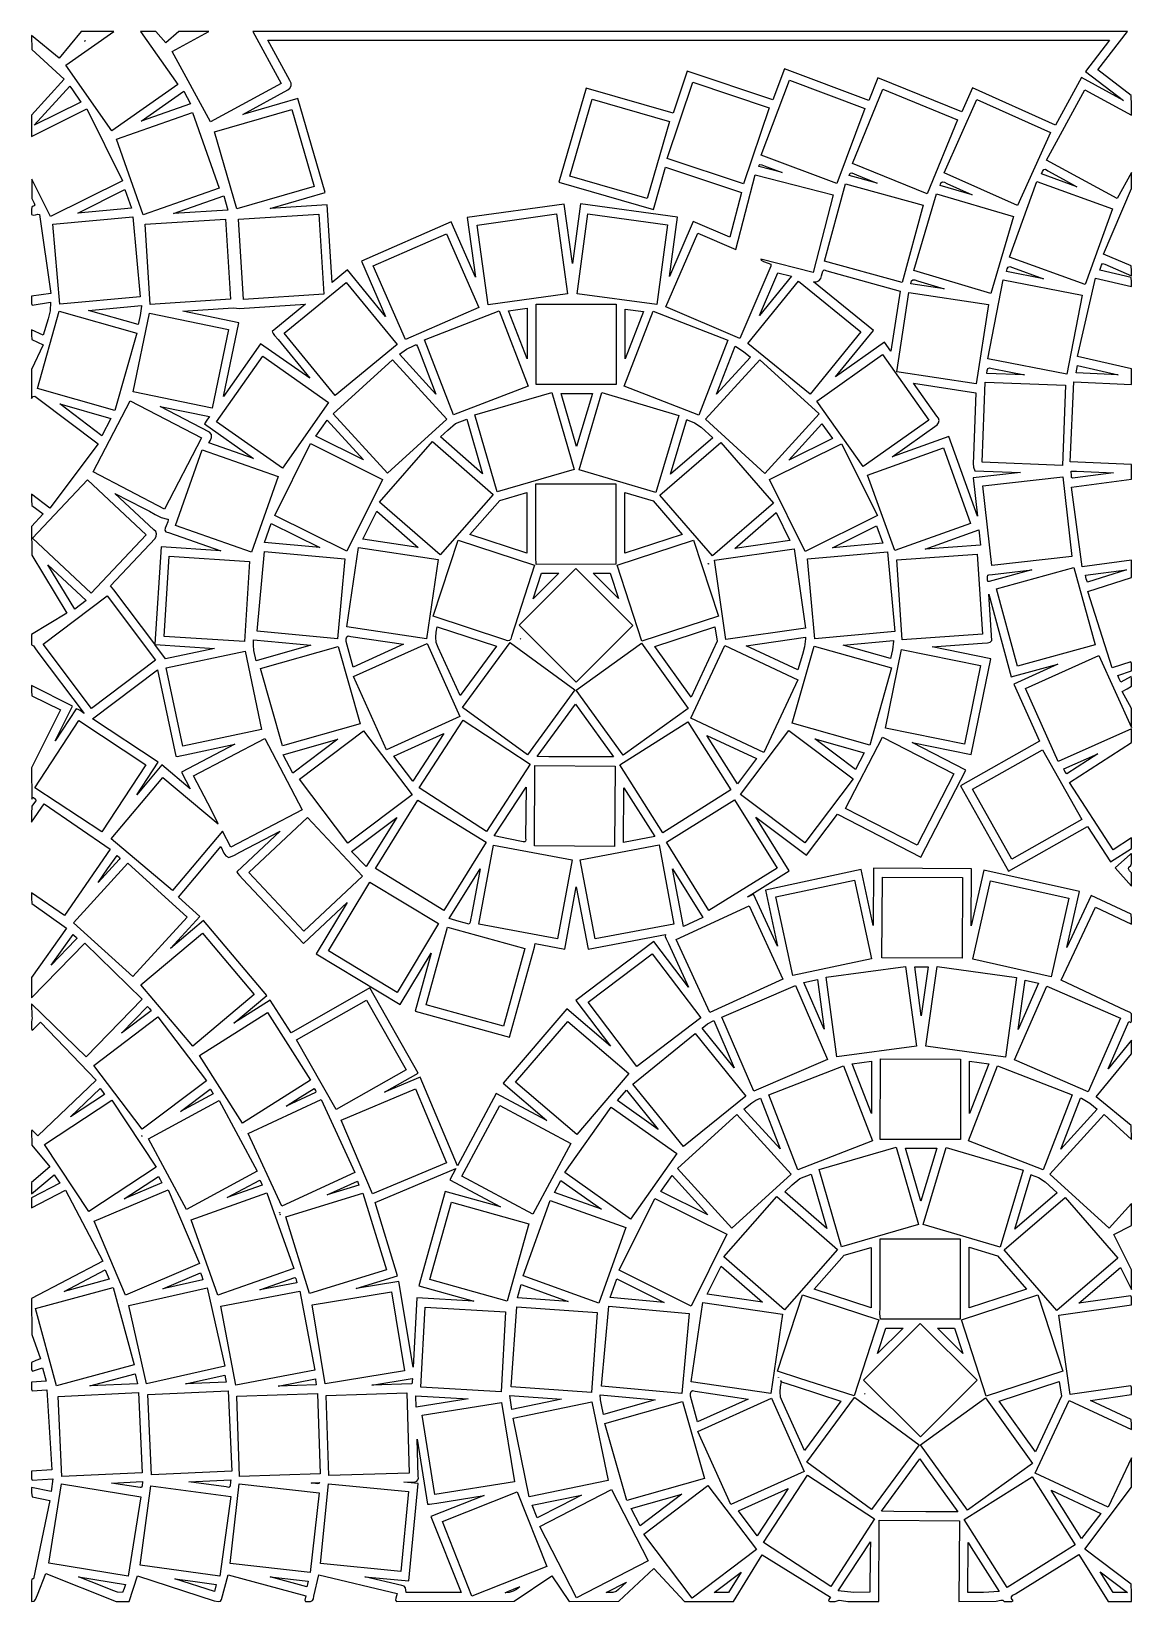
# Model space of a CAD drawing. Extents: x 0 to 14, y 0.5 to 20.5.
import ezdxf

# ---------------------------------------------------------------- set-up
doc = ezdxf.new("R2010")
doc.units = 0
doc.layers.add('Layer_1', color=7, linetype='CONTINUOUS')

msp = doc.modelspace()

# ---------------------------------------------------------------- linework, layer by layer
at = {"layer": 'Layer_1', "color": 7}
for points in [[(0.62324, 20.504003), (0.346089, 20.165777), (-0.006524, 20.454669), (-0.004209, 20.276516), (0.409588, 19.898328), (-0.006524, 19.440268), (-0.006524, 19.167747), (0.697102, 19.517879), (1.152516, 18.60253), (0.234301, 18.145573), (-0.005422, 18.6248), (-0.005809, 18.374713), (0.02621, 18.31504), (0.033913, 18.289576), (0.027551, 18.28222), (0.011282, 18.28008), (-0.006318, 18.264348), (-0.008414, 18.235167), (-0.006525, 18.171535), (0.012727, 18.164617), (0.042463, 18.170178), (0.072852, 18.17616), (0.094069, 18.170502), (0.23645, 17.165181), (-0.006525, 17.13073), (-0.00754, 17.068788), (-0.007255, 17.038732), (0.000459, 17.017241), (0.235238, 17.052844), (0.228686, 16.945268), (0.204285, 16.840789), (0.141476, 16.634416), (-0.006525, 16.703594), (-0.007096, 16.638613), (-0.002446, 16.57698), (0.139436, 16.510723), (-0.006525, 16.196696), (-0.006525, 15.824791), (0.012099, 15.853929), (0.034686, 15.854954), (0.085369, 15.817856), (0.842401, 15.246897), (0.226694, 14.430602), (-0.006525, 14.60655), (-0.006924, 14.534097), (-0.003714, 14.463455), (0.140759, 14.35448), (-0.006526, 14.194296), (-0.005478, 13.829281), (0.44299, 13.090708), (-0.006526, 12.817691), (-0.006526, 12.685565), (0.015342, 12.672525), (0.034919, 12.6476), (0.073442, 12.594481), (0.662319, 11.812275), (0.61024, 11.847699), (0.584476, 11.864065), (0.560675, 11.870814), (0.291351, 11.462584), (0.513601, 11.906257), (-0.006526, 12.166706), (-0.007059, 12.100885), (-0.002612, 12.038163), (0.361631, 11.855986), (-0.006526, 11.118129), (-0.005919, 10.720372), (0.002355, 10.739409), (0.015456, 10.741226), (0.044462, 10.719382), (0.046098, 10.699681), (0.030944, 10.677166), (-0.002619, 10.631536), (-0.007049, 10.530381), (-0.006525, 10.427678), (0.154429, 10.660732), (0.995749, 10.079696), (0.412839, 9.235675), (-0.006525, 9.525284), (-0.006928, 9.455676), (-0.003549, 9.388031), (0.438416, 9.07428), (-0.006525, 8.445288), (-0.006525, 8.184618), (0.669761, 8.88185), (1.403649, 8.169956), (0.689439, 7.433642), (-0.006525, 8.108716), (-0.004485, 7.948588), (0.000797, 7.930525), (-0.004004, 7.907677), (-0.009555, 7.881913), (-0.006525, 7.855102), (-0.007805, 7.792181), (-0.00347, 7.772341), (0.015591, 7.786901), (0.107521, 7.874615), (0.813407, 7.134939), (0.071361, 6.426737), (0.026407, 6.475506), (0.005417, 6.49616), (-0.002063, 6.498953), (-0.006525, 6.494206), (-0.004871, 6.307179), (0.226749, 6.031737), (-0.006525, 5.832307), (-0.006525, 5.688329), (0.279887, 5.929211), (0.350387, 5.82211), (-0.006525, 5.635192), (-0.006525, 5.508247), (0.426124, 5.735072), (0.900886, 4.829481), (-0.006525, 4.353837), (-0.003793, 3.893257), (0.105868, 3.582136), (0.046632, 3.561993), (-0.006524, 3.537543), (-0.007749, 3.473605), (-0.007075, 3.443449), (0.002901, 3.426418), (0.130232, 3.471342), (0.176699, 3.300465), (-0.006524, 3.288669), (-0.00757, 3.227284), (-0.007327, 3.197404), (0.000519, 3.175588), (0.186511, 3.187521), (0.252051, 2.167166), (-0.006524, 2.150519), (-0.007575, 2.089295), (-0.007341, 2.059489), (0.000519, 2.037769), (0.264729, 2.054553), (0.243286, 1.891118), (-0.006524, 1.943097), (-0.007303, 1.881466), (-0.000902, 1.825688), (0.225096, 1.77867), (0.016902, 0.777608), (0.002845, 0.780217), (-0.005128, 0.775353), (-0.00863, 0.750345), (-0.006524, 0.689138), (-0.006524, 0.492464), (0.025407, 0.493028), (0.043202, 0.514417), (0.066296, 0.575614), (0.17466, 0.848384), (1.072038, 0.492464), (1.237623, 0.492464), (1.343733, 0.816744), (2.318612, 0.497701), (2.372436, 0.489587), (2.401103, 0.49528), (2.412806, 0.518014), (2.498253, 0.831958), (3.48796, 0.562634), (3.473078, 0.506415), (3.481307, 0.490266), (3.513426, 0.492409), (3.54803, 0.489306), (3.570617, 0.501398), (3.583443, 0.525814), (3.588767, 0.559678), (3.652112, 0.828926), (4.650583, 0.594053), (4.634434, 0.533583), (4.629385, 0.505745), (4.642646, 0.492409), (6.143164, 0.493622), (6.620847, 0.81691), (6.840506, 0.49241), (7.473522, 0.494284), (7.919676, 0.909514), (8.310983, 0.49241), (8.934573, 0.49241), (9.301517, 1.085352), (10.170949, 0.5472), (10.149821, 0.517868), (10.146799, 0.498581), (10.162867, 0.489905), (10.199006, 0.49241), (10.233243, 0.490828), (10.258114, 0.499889), (10.282011, 0.507709), (10.313324, 0.502404), (10.395059, 0.492599), (10.477583, 0.491368), (10.642955, 0.49241), (10.786601, 0.49241), (10.794208, 1.525552), (11.816492, 1.518111), (11.809161, 0.49241), (12.281091, 0.495116), (12.342383, 0.507995), (12.36921, 0.508682), (12.385346, 0.49241), (12.449939, 0.491602), (12.480826, 0.491983), (12.500854, 0.498405), (12.479417, 0.527206), (12.479698, 0.550927), (12.497581, 0.57053), (12.528947, 0.586978), (13.33735, 1.089376), (13.708318, 0.49241), (14.007518, 0.49241), (14.007893, 0.602168), (14.004706, 0.71014), (13.411599, 1.157506), (14.007518, 1.949878), (14.005864, 2.321893), (13.710688, 1.693618), (12.781229, 2.1277), (13.213933, 3.054073), (14.007518, 2.683435), (14.008087, 2.748477), (14.003439, 2.810215), (13.483532, 3.053135), (14.007518, 3.127494), (14.008541, 3.189164), (14.00827, 3.2191), (14.000527, 3.240473), (13.224792, 3.130526), (13.081366, 4.142833), (14.007518, 4.274077), (14.008538, 4.33588), (14.008259, 4.365878), (14.000527, 4.387332), (13.338508, 4.29337), (13.866351, 4.749059), (14.006415, 4.469759), (14.006801, 4.719625), (13.782677, 5.170078), (14.007518, 5.28203), (14.007518, 5.562984), (13.721768, 5.250224), (12.966988, 5.940015), (13.658984, 6.697275), (14.007518, 6.378727), (14.004927, 6.557707), (13.55938, 6.922667), (14.007517, 7.472283), (14.007517, 7.64746), (13.708152, 7.281949), (13.972405, 7.884813), (13.99962, 7.872779), (14.008263, 7.889291), (14.007517, 7.950518), (14.008268, 7.981863), (13.989707, 8.000937), (13.933167, 8.026733), (13.112344, 8.411554), (13.547749, 9.340297), (14.007517, 9.124772), (14.008089, 9.189705), (14.003439, 9.251331), (13.493454, 9.490172), (13.183506, 8.828052), (13.343083, 9.541711), (12.124842, 9.814397), (11.965871, 9.103825), (11.969509, 9.830934), (10.721392, 9.837383), (10.717644, 9.108015), (10.564241, 9.821177), (9.34374, 9.558358), (9.49797, 8.843101), (9.192983, 9.508307), (9.130374, 9.479224), (9.113454, 9.472452), (9.136124, 9.486973), (9.647074, 9.804751), (9.220984, 10.490959), (9.865631, 10.004566), (10.25975, 10.527119), (11.324477, 9.979596), (11.896418, 11.088531), (11.214895, 11.440372), (11.965981, 11.286307), (12.216454, 12.509289), (11.468179, 12.662361), (12.106376, 12.706847), (12.17395, 12.710522), (12.205214, 12.721105), (12.229132, 12.742618), (12.188066, 13.330269), (12.475856, 12.2764), (13.069735, 12.438733), (12.508212, 12.186773), (12.834807, 11.457184), (11.82702, 10.889046), (12.43942, 9.801664), (13.448144, 10.370739), (13.741942, 9.918136), (14.007517, 10.09006), (14.007517, 10.224667), (13.775346, 10.074295), (13.2195, 10.932427), (14.007517, 11.442963), (14.007517, 11.615107), (13.075082, 11.197286), (12.657095, 12.130328), (13.593169, 12.549803), (14.005533, 11.634179), (14.006691, 11.875887), (13.890164, 12.093176), (13.95123, 12.125324), (14.007518, 12.160314), (14.008322, 12.227007), (14.007885, 12.258948), (14.001302, 12.280613), (13.870706, 12.212018), (13.849137, 12.253197), (13.83157, 12.296464), (14.007518, 12.353019), (14.008426, 12.417189), (14.008028, 12.448102), (14.000804, 12.469635), (13.762888, 12.392982), (13.449412, 13.366153), (14.007518, 13.545904), (14.007518, 13.76617), (13.378526, 13.681944), (13.242762, 14.695298), (14.007518, 14.797769), (14.007518, 14.983363), (13.227989, 15.018806), (13.274401, 16.040153), (14.007518, 16.006805), (14.007518, 16.20436), (13.318443, 16.36289), (13.547694, 17.359266), (14.007518, 17.253488), (14.008281, 17.314884), (14.002061, 17.370732), (13.602981, 17.462674), (13.62402, 17.52592), (13.639278, 17.546582), (13.667524, 17.537205), (14.007518, 17.391016), (14.008124, 17.455275), (14.003273, 17.515977), (13.648952, 17.668443), (14.007518, 18.503148), (14.007408, 18.709964), (13.823687, 18.374385), (12.923829, 18.866675), (13.414521, 19.763723), (14.007518, 19.439277), (14.007881, 19.565419), (14.004762, 19.68986), (13.578838, 20.016345), (13.954656, 20.506595), (2.811123, 20.506595), (3.171948, 19.844035), (2.271042, 19.353453), (1.782004, 20.251383), (2.250041, 20.50643), (1.867552, 20.504886), (1.703952, 20.362673), (1.575629, 20.506595), (1.380664, 20.506595), (1.856473, 19.829262), (1.017137, 19.239682), (0.429432, 20.076261), (1.041997, 20.506595), (0.623239, 20.504004), (0.62324, 20.504003)], [(0.674723, 20.385326), (0.667822, 20.38124), (0.673613, 20.385302), (0.679959, 20.389376), (0.674723, 20.385326), (0.674723, 20.385326)], [(13.725903, 20.39365), (13.421246, 19.995121), (13.905268, 19.623987), (13.369707, 19.917124), (13.039915, 19.312937), (11.982464, 19.787258), (11.84455, 19.480176), (10.776956, 19.91547), (10.659051, 19.626633), (9.584126, 20.030013), (9.435574, 19.63424), (8.34538, 20.000302), (8.165794, 19.464797), (7.060001, 19.784942), (6.71268, 18.585718), (7.915101, 18.237516), (8.071095, 18.775667), (9.037266, 18.452049), (8.891414, 17.88314), (8.423432, 18.084554), (8.120539, 17.382305), (8.222569, 18.13973), (6.985367, 18.306362), (6.883226, 17.548001), (6.776842, 18.306197), (5.541679, 18.134053), (5.647292, 17.373927), (5.339548, 18.076892), (4.195942, 17.575561), (4.50363, 16.874195), (4.019167, 17.466531), (3.821887, 17.305301), (3.758718, 18.296606), (3.030728, 18.250249), (3.731267, 18.451663), (3.386372, 19.651493), (2.682139, 19.448701), (3.256285, 19.760028), (3.283038, 19.783047), (3.298207, 19.814201), (3.298708, 19.848101), (3.281454, 19.87936), (3.001017, 20.39365), (13.725903, 20.39365), (13.725903, 20.39365)], [(9.38872, 19.530998), (9.063338, 18.561686), (8.090884, 18.888115), (8.416266, 19.857427), (9.38872, 19.530998), (9.38872, 19.530998)], [(10.610379, 19.524107), (10.251152, 18.566867), (9.290769, 18.927307), (9.650052, 19.884492), (10.610379, 19.524107), (10.610379, 19.524107)], [(0.512886, 19.761075), (0.621586, 19.606459), (0.024289, 19.309189), (0.479648, 19.807542), (0.512886, 19.761075), (0.512886, 19.761075)], [(2.017539, 19.583528), (1.387775, 19.361554), (1.930778, 19.743215), (2.017539, 19.583528), (2.017539, 19.583528)], [(8.121973, 19.359956), (7.838097, 18.377745), (6.852689, 18.662503), (7.13651, 19.644713), (8.121973, 19.359956), (8.121973, 19.359956)], [(11.788436, 19.380902), (11.402365, 18.434134), (10.452511, 18.821363), (10.838527, 19.768186), (11.788436, 19.380902), (11.788436, 19.380902)], [(12.974706, 19.218569), (12.556389, 18.285582), (11.62037, 18.705222), (12.038688, 19.638209), (12.974706, 19.218569), (12.974706, 19.218569)], [(2.381065, 18.507997), (1.413682, 18.167015), (1.073803, 19.131256), (2.041186, 19.472238), (2.381065, 18.507997), (2.381065, 18.507997)], [(3.591534, 18.529219), (2.605796, 18.245288), (2.322857, 19.227829), (3.30854, 19.51176), (3.591534, 18.529219), (3.591534, 18.529219)], [(10.205952, 18.423165), (9.951291, 17.432961), (9.285389, 17.601805), (9.290504, 17.588797), (9.317349, 17.575355), (9.378569, 17.549937), (9.410287, 17.537643), (9.413542, 17.514029), (9.387561, 17.453878), (9.015052, 16.589712), (8.076111, 16.994415), (8.482136, 17.936331), (8.967757, 17.727035), (9.212442, 18.678598), (10.205952, 18.423165), (10.205952, 18.423165)], [(9.555683, 18.707206), (9.257255, 18.783936), (9.261615, 18.801423), (9.270414, 18.809576), (9.297316, 18.806312), (9.360258, 18.78058), (9.555683, 18.707206), (9.555683, 18.707206)], [(10.647475, 18.619728), (10.765546, 18.571662), (10.410343, 18.669117), (10.421167, 18.700601), (10.444488, 18.703313), (10.504358, 18.678286), (10.647475, 18.619728), (10.647475, 18.619728)], [(13.137701, 18.621162), (13.311003, 18.526518), (12.861046, 18.688741), (12.873246, 18.721671), (12.888998, 18.744058), (12.910676, 18.748851), (12.940656, 18.729001), (13.137701, 18.621162), (13.137701, 18.621162)], [(1.263752, 18.252783), (0.579969, 18.190881), (1.180298, 18.48953), (1.263752, 18.252783), (1.263752, 18.252783)], [(11.354519, 18.293132), (11.084203, 17.307063), (10.094937, 17.578261), (10.365308, 18.564385), (11.354519, 18.293132), (11.354519, 18.293132)], [(12.505512, 18.147887), (12.216344, 17.167164), (11.232535, 17.457269), (11.521648, 18.437936), (12.505512, 18.147887), (12.505512, 18.147887)], [(11.97833, 18.421234), (11.568446, 18.542005), (11.578786, 18.576091), (11.598015, 18.587966), (11.623997, 18.582968), (11.654596, 18.566434), (11.97833, 18.421234), (11.97833, 18.421234)], [(13.764488, 18.243026), (13.417498, 17.281211), (12.45254, 17.629358), (12.79953, 18.591174), (13.764488, 18.243026), (13.764488, 18.243026)], [(2.493569, 18.228474), (1.80262, 18.184101), (2.441423, 18.409438), (2.493569, 18.228474), (2.493569, 18.228474)], [(1.375538, 17.123067), (0.354026, 17.030738), (0.261973, 18.048998), (1.283541, 18.141327), (1.375538, 17.123067), (1.375538, 17.123067)], [(2.527248, 17.09275), (1.503586, 17.02699), (1.438156, 18.04729), (2.461708, 18.11305), (2.527248, 17.09275), (2.527248, 17.09275)], [(3.717873, 17.156195), (2.694156, 17.090766), (2.628947, 18.111065), (3.652554, 18.176495), (3.717873, 17.156195), (3.717873, 17.156195)], [(6.822648, 17.163085), (5.810065, 17.021864), (5.668348, 18.037754), (6.681041, 18.178975), (6.822648, 17.163085), (6.822648, 17.163085)], [(8.095183, 18.042715), (7.958151, 17.026164), (6.944852, 17.16281), (7.081995, 18.179361), (8.095183, 18.042715), (8.095183, 18.042715)], [(5.692822, 16.988295), (4.756417, 16.577695), (4.344494, 17.517186), (5.280899, 17.927731), (5.692822, 16.988295), (5.692822, 16.988295)], [(9.673258, 17.38765), (9.266516, 16.886265), (9.501664, 17.430535), (9.673258, 17.38765), (9.673258, 17.38765)], [(11.059509, 17.196985), (10.941163, 16.429197), (10.860079, 16.543354), (10.236765, 16.10139), (10.718637, 16.695489), (9.953881, 17.31489), (9.990648, 17.315058), (10.024069, 17.328911), (10.048277, 17.354755), (10.057409, 17.390897), (10.073802, 17.451622), (10.091885, 17.464951), (10.124434, 17.45336), (11.059509, 17.196985), (11.059509, 17.196985)], [(12.884913, 17.35342), (12.416325, 17.444426), (12.424057, 17.478627), (12.43676, 17.502996), (12.457753, 17.510965), (12.490358, 17.495967), (12.884913, 17.35342), (12.884913, 17.35342)], [(4.652348, 16.513643), (3.860913, 15.866296), (3.211416, 16.660322), (4.002961, 17.307614), (4.652348, 16.513643), (4.652348, 16.513643)], [(10.559502, 16.678732), (9.913312, 15.882116), (9.119286, 16.526156), (9.765476, 17.322827), (10.559502, 16.678732), (10.559502, 16.678732)], [(11.620922, 17.224711), (11.196982, 17.290306), (11.203077, 17.325224), (11.220848, 17.339187), (11.247368, 17.337448), (11.279708, 17.325263), (11.620922, 17.224711), (11.620922, 17.224711)], [(13.379353, 17.142139), (13.184389, 16.138431), (12.177429, 16.334058), (12.372393, 17.337765), (13.379353, 17.142139), (13.379353, 17.142139)], [(3.058509, 16.680662), (3.069399, 16.655758), (3.089804, 16.629902), (3.133466, 16.577905), (3.537515, 16.084026), (2.911224, 16.523731), (2.438171, 15.851193), (2.633742, 16.791566), (1.918706, 16.940229), (2.498364, 16.976719), (2.568639, 16.982199), (2.638068, 16.973985), (3.483055, 17.028094), (3.058509, 16.680663), (3.058509, 16.680662)], [(7.443096, 17.028974), (7.442215, 16.003218), (6.419766, 16.003991), (6.420593, 17.029748), (7.443097, 17.028974), (7.443096, 17.028974)], [(12.18465, 17.023628), (12.029482, 16.01303), (11.015577, 16.168693), (11.170799, 17.179291), (12.18465, 17.023628), (12.18465, 17.023628)], [(1.333205, 16.659495), (1.055393, 15.675521), (0.068166, 15.95427), (0.346034, 16.938245), (1.333205, 16.659495), (1.333205, 16.659495)], [(1.391468, 17.002957), (1.376715, 16.886807), (1.351009, 16.771557), (0.717994, 16.950426), (1.391358, 17.011336), (1.391443, 17.004281), (1.39146, 17.002957), (1.391468, 17.002957)], [(2.500238, 16.704254), (2.292099, 15.703192), (1.287785, 15.912047), (1.495979, 16.913109), (2.500238, 16.704254), (2.500238, 16.704254)], [(6.321097, 15.986075), (5.367605, 15.616596), (4.996968, 16.57312), (5.95035, 16.942599), (6.321097, 15.986075), (6.321097, 15.986075)], [(6.307592, 16.333727), (6.0709, 16.944032), (6.308088, 16.977326), (6.307592, 16.333727), (6.307592, 16.333727)], [(8.865396, 16.572183), (8.494539, 15.615769), (7.541267, 15.985469), (7.912125, 16.941883), (8.865396, 16.572183), (8.865396, 16.572183)], [(7.788708, 16.935048), (7.555489, 16.333121), (7.556315, 16.966301), (7.788708, 16.935048), (7.788708, 16.935048)], [(5.143646, 15.883659), (4.681287, 16.391108), (4.768316, 16.456623), (4.867071, 16.502953), (4.883154, 16.511777), (4.895238, 16.510959), (4.910992, 16.489038), (4.933949, 16.424576), (5.143646, 15.883659), (5.143646, 15.883659)], [(8.964505, 16.48939), (9.06202, 16.427871), (9.151477, 16.354618), (8.718608, 15.881124), (8.956788, 16.492808), (8.963239, 16.489951), (8.964504, 16.489389), (8.964505, 16.48939)], [(3.777514, 15.776999), (3.189698, 14.940475), (2.350363, 15.53022), (2.938179, 16.36669), (3.777514, 15.776999), (3.777514, 15.776999)], [(5.282442, 15.563128), (4.526726, 14.87455), (3.835888, 15.632801), (4.591714, 16.32138), (5.282442, 15.563128), (5.282442, 15.563128)], [(10.026366, 15.629935), (9.334425, 14.872676), (8.579646, 15.562466), (9.271587, 16.319726), (10.026366, 15.629935), (10.026366, 15.629935)], [(11.425185, 15.552544), (10.588495, 14.958941), (9.996821, 15.792819), (10.833456, 16.386423), (11.425185, 15.552544), (11.425185, 15.552544)], [(12.450666, 16.166157), (12.642158, 16.12884), (12.164861, 16.147471), (12.167864, 16.182204), (12.177282, 16.207806), (12.197139, 16.21855), (12.231461, 16.208705), (12.450666, 16.166157), (12.450666, 16.166157)], [(13.838075, 16.127517), (13.301742, 16.151881), (13.312627, 16.198697), (13.32087, 16.246194), (13.838075, 16.127517), (13.838075, 16.127517)], [(12.024301, 15.899369), (11.994418, 15.097335), (11.988032, 14.999331), (11.99332, 14.950829), (12.009198, 14.904426), (12.59321, 14.88144), (11.988527, 14.81331), (12.043814, 14.325594), (11.679571, 15.341594), (10.957038, 15.082137), (11.529806, 15.490147), (11.550067, 15.515233), (11.556171, 15.545441), (11.548876, 15.575821), (11.528945, 15.601425), (11.230992, 16.020912), (12.024301, 15.899369), (12.024301, 15.899369)], [(13.168183, 15.99495), (13.127834, 14.973327), (12.102794, 15.013842), (12.143198, 16.035464), (13.168183, 15.99495), (13.168183, 15.99495)], [(6.905826, 14.919749), (5.923781, 14.635157), (5.638307, 15.620399), (6.620352, 15.904936), (6.905826, 14.919749), (6.905826, 14.919749)], [(7.137998, 15.890496), (6.937852, 15.215809), (6.742446, 15.890882), (7.137998, 15.890495), (7.137998, 15.890496)], [(8.239657, 15.612133), (7.947954, 14.628709), (6.967672, 14.91942), (7.259376, 15.902898), (8.239657, 15.612133), (8.239657, 15.612133)], [(1.003578, 15.573107), (0.88887, 15.352841), (0.353971, 15.756661), (1.003578, 15.573107), (1.003578, 15.573107)], [(2.157162, 15.323737), (1.685321, 14.416712), (0.775375, 14.890096), (1.247216, 15.797065), (2.157162, 15.323737), (2.157162, 15.323737)], [(2.258751, 15.59521), (2.22576, 15.549253), (2.195085, 15.501779), (2.821266, 15.061523), (2.252026, 15.261064), (2.271543, 15.293703), (2.28465, 15.331573), (2.283326, 15.36842), (2.259549, 15.397993), (1.629593, 15.726179), (2.258751, 15.59521), (2.258751, 15.59521)], [(4.220471, 15.043278), (3.613142, 15.346116), (3.757285, 15.551554), (4.220471, 15.043278), (4.220471, 15.043278)], [(5.739014, 14.867551), (5.202461, 15.337076), (5.297516, 15.42448), (5.395977, 15.506381), (5.538041, 15.561421), (5.739014, 14.867551), (5.739014, 14.867551)], [(8.346703, 15.555247), (8.439095, 15.516162), (8.522464, 15.460179), (8.672581, 15.324729), (8.13465, 14.860992), (8.340254, 15.556956), (8.346703, 15.555248), (8.346703, 15.555247)], [(10.196251, 15.317177), (9.640901, 15.041073), (10.063739, 15.503819), (10.196251, 15.317177), (10.196251, 15.317177)], [(4.465651, 14.794625), (4.009796, 13.879498), (3.091637, 14.336896), (3.547602, 15.252023), (4.465651, 14.794625), (4.465651, 14.794625)], [(5.872022, 14.601369), (5.198878, 13.831762), (4.426735, 14.507056), (5.099879, 15.276718), (5.872022, 14.601369), (5.872022, 14.601369)], [(9.444117, 14.490961), (8.6674, 13.821014), (7.999713, 14.595196), (8.77632, 15.265143), (9.444117, 14.490961), (9.444117, 14.490961)], [(10.769074, 14.334195), (9.850804, 13.877237), (9.395335, 14.792586), (10.313605, 15.249543), (10.769074, 14.334195), (10.769074, 14.334195)], [(3.13386, 14.832053), (2.795028, 13.867371), (1.827149, 14.207305), (2.166036, 15.171987), (3.13386, 14.832053), (3.13386, 14.832053)], [(11.956116, 14.234535), (10.990497, 13.888372), (10.645381, 14.850849), (11.61111, 15.197012), (11.956116, 14.234535), (11.956116, 14.234535)], [(13.247778, 13.813021), (12.228416, 13.697652), (12.113488, 14.713652), (13.13274, 14.829021), (13.247778, 13.813021), (13.247778, 13.813021)], [(13.306538, 14.899411), (13.776339, 14.880504), (13.290663, 14.815626), (13.254878, 14.810767), (13.243801, 14.821183), (13.243909, 14.841092), (13.238959, 14.900514), (13.306538, 14.89941), (13.306538, 14.899411)], [(1.452929, 14.089345), (0.753823, 13.343275), (0.005658, 14.044972), (0.704434, 14.790712), (1.452929, 14.089345), (1.452929, 14.089345)], [(1.420518, 14.426854), (1.495889, 14.390457), (1.568968, 14.34796), (1.643724, 14.310293), (1.724127, 14.288389), (1.732286, 14.286726), (1.734385, 14.279896), (1.726621, 14.256016), (1.70677, 14.204375), (1.693326, 14.173154), (1.690391, 14.146966), (1.703185, 14.128326), (1.736928, 14.119755), (2.405705, 13.884514), (1.642988, 13.934785), (1.560967, 12.693062), (1.038746, 13.387869), (0.998672, 13.437919), (1.565928, 14.043374), (1.581746, 14.07092), (1.58515, 14.101856), (1.575276, 14.130748), (1.551265, 14.152162), (1.055062, 14.617134), (1.420518, 14.426854), (1.420518, 14.426854)], [(6.303844, 13.854638), (5.577122, 14.092597), (5.959224, 14.527341), (6.303844, 14.627166), (6.303844, 13.854638), (6.303844, 13.854638)], [(7.438796, 14.737685), (7.438796, 13.713637), (6.420757, 13.711927), (6.415795, 13.805941), (6.416347, 13.903915), (6.416347, 14.737683), (7.438796, 14.737683), (7.438796, 14.737685)], [(7.913062, 14.521222), (8.282266, 14.094637), (7.551906, 13.854858), (7.551906, 14.628103), (7.913062, 14.521222), (7.913062, 14.521222)], [(3.664295, 13.925359), (2.958243, 13.990567), (3.044067, 14.234535), (3.664295, 13.925359), (3.664295, 13.925359)], [(4.918254, 13.92806), (4.212919, 14.032901), (4.390521, 14.389537), (4.918254, 13.92806), (4.918254, 13.92806)], [(9.655839, 14.015703), (8.951166, 13.915657), (9.479009, 14.371347), (9.655839, 14.015703), (9.655839, 14.015703)], [(6.402236, 13.703164), (6.106365, 12.792597), (6.098382, 12.758115), (6.081713, 12.739664), (6.05689, 12.73731), (6.02444, 12.75112), (5.111345, 13.049919), (5.429451, 14.021601), (6.402236, 13.703164), (6.402236, 13.703164)], [(8.74446, 13.051131), (7.769911, 12.731371), (7.452907, 13.703384), (8.425692, 14.022593), (8.74446, 13.051131), (8.74446, 13.051131)], [(10.83781, 13.98048), (10.196361, 13.922492), (10.75849, 14.202289), (10.83781, 13.98048), (10.83781, 13.98048)], [(12.085541, 13.957054), (11.378607, 13.907665), (12.063327, 14.153231), (12.085541, 13.957054), (12.085541, 13.957054)], [(2.77116, 13.747426), (2.703857, 12.727237), (1.680416, 12.794706), (1.747609, 13.814895), (2.77116, 13.747426), (2.77116, 13.747426)], [(3.983228, 13.782704), (3.88919, 12.764554), (2.867788, 12.858922), (2.961826, 13.877072), (3.983228, 13.782704), (3.983228, 13.782704)], [(5.173467, 13.775648), (5.02293, 12.764389), (4.008473, 12.915422), (4.15901, 13.926682), (5.173467, 13.775648), (5.173467, 13.775648)], [(9.853009, 12.896846), (8.837395, 12.752924), (8.694024, 13.765231), (9.709528, 13.909153), (9.853009, 12.896846), (9.853009, 12.896846)], [(10.992095, 12.854898), (9.970583, 12.76257), (9.878475, 13.780885), (10.900042, 13.873214), (10.992095, 12.854898), (10.992095, 12.854898)], [(12.109905, 12.820337), (11.086629, 12.749176), (11.015687, 13.769089), (12.038908, 13.840306), (12.109905, 12.820337), (12.109905, 12.820337)], [(0.687787, 13.250616), (0.544251, 13.141696), (0.20134, 13.706471), (0.687787, 13.250616), (0.687787, 13.250616)], [(7.654156, 12.933612), (6.931017, 12.210749), (6.205838, 12.936148), (6.928922, 13.659011), (7.654156, 12.933612), (7.654156, 12.933612)], [(8.618287, 13.721244), (8.61649, 13.716612), (8.613475, 13.718941), (8.612866, 13.722422), (8.618287, 13.721244), (8.618287, 13.721244)], [(12.195839, 13.493647), (12.178252, 13.493754), (12.172727, 13.51062), (12.173791, 13.552131), (12.174846, 13.572752), (12.190404, 13.580537), (12.235415, 13.584706), (12.739448, 13.642089), (12.195839, 13.493647), (12.195839, 13.493647)], [(13.544442, 12.685235), (12.554956, 12.414753), (12.285302, 13.401043), (13.274788, 13.671524), (13.544442, 12.685235), (13.544442, 12.685235)], [(13.446271, 13.483725), (13.430883, 13.527754), (13.420474, 13.573463), (13.941924, 13.643247), (13.446271, 13.483725), (13.446271, 13.483725)], [(6.709649, 13.599095), (6.382999, 13.272499), (6.489714, 13.599095), (6.709649, 13.599095), (6.709649, 13.599095)], [(7.366367, 13.599095), (7.47231, 13.275862), (7.149133, 13.599095), (7.366367, 13.599095), (7.366367, 13.599095)], [(1.572047, 12.49038), (0.755091, 11.87561), (0.138225, 12.695267), (0.955292, 13.310037), (1.572047, 12.49038), (1.572047, 12.49038)], [(5.915733, 12.667651), (5.455303, 12.039045), (5.174834, 12.654194), (5.149107, 12.715997), (5.141939, 12.782087), (5.14746, 12.849483), (5.159797, 12.915201), (5.915733, 12.667651), (5.915733, 12.667651)], [(8.726711, 12.731426), (8.395651, 12.019642), (7.932024, 12.665391), (8.700363, 12.917186), (8.726711, 12.731426), (8.726711, 12.731426)], [(1.567802, 12.68915), (2.324952, 12.638934), (1.700755, 12.507359), (1.563668, 12.689425), (1.567802, 12.689143), (1.567802, 12.68915)], [(3.550634, 12.682811), (2.853953, 12.484263), (2.825604, 12.615881), (2.818084, 12.682533), (2.82077, 12.749949), (3.550634, 12.682811), (3.550634, 12.682811)], [(4.177752, 11.681032), (3.191297, 11.400022), (2.911169, 12.383335), (3.897734, 12.664345), (4.177752, 11.681032), (4.177752, 11.681032)], [(4.733266, 12.693007), (4.089502, 12.403398), (3.999368, 12.729302), (4.000183, 12.764108), (4.008035, 12.789945), (4.02718, 12.801386), (4.061877, 12.793005), (4.733266, 12.693007), (4.733266, 12.693007)], [(5.450728, 11.770935), (4.515481, 11.349917), (4.095786, 12.282243), (5.031143, 12.703205), (5.450728, 11.770935), (5.450728, 11.770935)], [(6.09543, 12.712962), (6.915031, 12.110704), (6.309466, 11.284488), (5.484793, 11.88895), (6.090083, 12.714781), (6.09543, 12.712961), (6.09543, 12.712962)], [(6.216752, 12.766595), (6.22684, 12.757616), (6.216752, 12.766595), (6.216752, 12.766595)], [(8.359877, 11.874564), (7.52903, 11.278755), (6.932395, 12.110594), (7.762029, 12.708111), (8.359877, 11.874564), (8.359877, 11.874564)], [(9.755995, 12.242335), (9.323291, 11.315962), (8.393832, 11.750044), (8.826536, 12.676417), (9.755995, 12.242335), (9.755995, 12.242335)], [(9.854111, 12.764885), (9.842224, 12.662613), (9.817512, 12.563084), (9.758035, 12.366026), (9.095639, 12.675478), (9.854056, 12.784839), (9.854113, 12.764885), (9.854111, 12.764885)], [(10.949652, 12.391328), (10.671894, 11.407354), (9.684723, 11.686048), (9.96248, 12.670022), (10.949652, 12.391328), (10.949652, 12.391328)], [(10.974511, 12.732034), (10.962766, 12.620946), (10.938848, 12.511493), (10.334495, 12.682204), (10.974126, 12.739972), (10.974467, 12.732924), (10.974524, 12.732035), (10.974511, 12.732034)], [(12.083005, 12.420983), (11.877567, 11.419315), (10.872647, 11.625414), (11.078085, 12.627028), (12.083005, 12.420983), (12.083005, 12.420983)], [(2.922965, 11.604964), (1.919202, 11.393243), (1.708197, 12.393698), (2.711905, 12.60542), (2.922965, 11.604964), (2.922965, 11.604964)], [(1.830787, 11.266243), (1.855892, 11.26373), (1.886665, 11.269843), (1.949561, 11.28412), (2.584023, 11.418157), (1.903492, 11.062458), (2.014783, 10.850406), (1.653737, 11.154732), (1.334032, 10.776267), (1.606498, 11.189679), (0.766997, 11.743154), (1.59834, 12.369004), (1.830787, 11.266243), (1.830787, 11.266243)], [(6.979634, 11.852184), (7.407101, 11.260179), (6.995632, 11.256651), (6.584192, 11.260292), (6.433876, 11.262773), (6.923189, 11.930405), (6.979634, 11.852187), (6.979634, 11.852184)], [(1.450063, 11.157929), (0.885784, 10.30134), (0.031896, 10.863855), (0.59623, 11.720444), (1.450063, 11.157929), (1.450063, 11.157929)], [(6.3475, 11.16548), (5.78719, 10.306246), (4.930822, 10.864737), (5.491077, 11.723972), (6.3475, 11.16548), (6.3475, 11.16548)], [(8.90073, 10.836901), (8.036314, 10.290702), (7.48835, 11.157929), (8.352711, 11.704073), (8.90073, 10.836901), (8.90073, 10.836901)], [(3.438627, 10.584279), (2.529618, 10.108801), (2.424887, 10.309112), (1.786525, 9.552679), (1.005122, 10.211988), (1.66658, 10.995926), (2.370998, 10.404764), (2.306595, 10.536027), (2.236629, 10.668926), (2.055738, 11.014833), (2.964747, 11.490311), (3.438627, 10.584279), (3.438627, 10.584279)], [(3.3221, 11.050772), (3.200116, 11.285039), (3.892773, 11.482429), (3.3221, 11.050772), (3.3221, 11.050772)], [(4.840092, 10.775991), (4.022033, 10.157253), (3.405168, 10.97272), (4.223337, 11.591515), (4.840092, 10.775991), (4.840092, 10.775991)], [(4.851392, 10.949073), (4.609739, 11.268282), (5.246503, 11.554638), (4.851392, 10.949073), (4.851392, 10.949073)], [(9.227821, 11.236422), (8.985451, 10.914347), (8.595742, 11.531046), (9.227821, 11.236422), (9.227821, 11.236422)], [(10.459015, 10.978618), (9.843252, 10.162324), (9.024312, 10.780015), (9.640074, 11.59631), (10.459015, 10.978618), (10.459015, 10.978618)], [(10.602496, 11.309954), (10.491757, 11.095366), (9.970859, 11.488327), (10.602496, 11.309954), (10.602496, 11.309954)], [(11.744339, 11.039914), (11.275641, 10.131235), (10.364096, 10.601477), (10.832794, 11.510155), (11.744339, 11.039914), (11.744339, 11.039914)], [(13.375936, 10.458602), (12.482416, 9.954957), (11.980369, 10.84561), (12.873999, 11.349255), (13.375936, 10.458602), (13.375936, 10.458602)], [(13.181743, 11.041898), (13.159249, 11.069839), (13.144425, 11.104185), (13.57735, 11.298158), (13.181743, 11.041898), (13.181743, 11.041898)], [(7.429205, 11.140676), (7.421819, 10.114919), (6.39937, 10.122361), (6.406811, 11.148062), (7.429205, 11.140676), (7.429205, 11.140676)], [(6.287473, 10.220863), (6.291934, 10.202001), (6.287778, 10.184987), (6.275574, 10.174791), (6.255888, 10.17638), (6.070627, 10.213553), (5.885637, 10.250132), (6.292489, 10.873777), (6.287473, 10.220863), (6.287473, 10.220863)], [(7.934063, 10.241864), (7.535259, 10.165576), (7.540606, 10.864903), (7.934063, 10.241864), (7.934063, 10.241864)], [(5.783662, 10.169708), (5.243692, 9.297521), (4.374315, 9.835672), (4.914285, 10.70786), (5.783662, 10.169708), (5.783662, 10.169708)], [(9.491412, 9.840688), (8.623027, 9.301104), (8.081679, 10.172299), (8.950008, 10.711884), (9.491412, 9.840688), (9.491412, 9.840688)], [(4.209557, 9.739375), (3.461833, 9.037126), (2.761845, 9.782425), (3.509624, 10.484618), (4.209557, 9.739375), (4.209557, 9.739375)], [(4.256355, 9.858823), (4.07065, 10.0523), (4.645017, 10.486878), (4.256355, 9.858823), (4.256355, 9.858823)], [(2.60778, 9.792457), (2.618774, 9.769648), (2.639937, 9.746514), (2.684761, 9.700167), (3.456927, 8.877439), (4.014592, 9.401149), (3.618985, 8.746305), (4.687295, 8.100336), (5.084666, 8.75766), (4.880992, 8.018205), (6.083634, 7.686594), (6.400803, 8.832129), (6.407142, 8.876833), (6.785827, 8.80738), (6.933497, 9.601736), (7.082656, 8.80738), (8.068946, 8.992037), (8.066655, 8.967786), (8.078918, 8.9384), (8.108238, 8.877932), (8.36335, 8.322531), (7.922929, 8.905551), (6.927213, 8.153363), (7.367689, 7.570343), (6.812616, 8.04538), (6.001447, 7.09751), (6.556852, 6.622142), (5.911324, 6.966982), (5.41975, 6.046343), (4.945043, 7.173798), (4.489353, 6.982141), (4.919522, 7.22666), (4.302381, 8.312168), (3.298949, 7.740227), (3.032547, 8.156836), (2.568258, 7.861274), (2.988835, 8.216036), (2.184667, 9.170025), (1.764586, 8.816034), (2.134452, 9.223272), (1.863915, 9.469004), (2.136114, 9.790435), (2.402893, 10.115304), (2.440151, 10.031793), (2.465784, 9.995786), (2.505309, 9.975515), (2.575971, 10.00437), (2.644776, 10.041386), (3.160043, 10.31104), (2.60778, 9.792457), (2.60778, 9.792457)], [(6.88262, 9.947348), (6.695427, 8.93879), (5.690121, 9.125431), (5.877369, 10.13399), (6.88262, 9.947348), (6.88262, 9.947348)], [(8.177149, 9.12714), (7.172284, 8.938845), (6.983382, 9.947073), (7.988248, 10.135313), (8.177149, 9.12714), (8.177149, 9.12714)], [(13.995778, 10.019392), (13.798553, 9.84361), (14.007518, 9.609178), (14.005755, 9.781047), (13.980986, 9.805239), (13.967379, 9.828785), (13.971532, 9.851302), (14.000042, 9.872406), (14.008051, 9.900347), (14.008518, 9.931656), (14.007518, 9.995139), (14.008002, 10.021448), (14.005365, 10.028178), (13.995778, 10.019392), (13.995778, 10.019392)], [(1.974434, 9.215334), (1.284478, 8.456311), (0.527879, 9.143952), (1.217891, 9.90303), (1.974434, 9.215334), (1.974434, 9.215334)], [(1.084221, 9.999604), (1.112232, 9.975417), (1.118087, 9.961472), (1.106478, 9.948383), (0.839978, 9.655039), (0.959931, 9.829146), (1.082953, 9.999824), (1.08422, 9.999598), (1.084221, 9.999604)], [(5.597186, 9.241572), (5.587185, 9.181609), (5.582316, 9.151765), (5.570011, 9.124218), (5.442501, 9.161356), (5.315295, 9.198522), (5.706492, 9.83005), (5.597186, 9.241572), (5.597186, 9.241572)], [(8.546353, 9.21098), (8.29781, 9.096933), (8.159675, 9.832751), (8.546353, 9.21098), (8.546353, 9.21098)], [(5.179365, 9.133644), (4.64893, 8.255669), (3.773766, 8.784339), (4.3042, 9.662315), (5.179365, 9.133644), (5.179365, 9.133644)], [(10.693006, 8.684183), (9.693432, 8.468989), (9.477521, 9.47176), (10.477095, 9.686954), (10.693006, 8.684183), (10.693006, 8.684183)], [(11.855409, 9.718759), (11.850668, 8.693003), (10.828329, 8.697688), (10.833014, 9.723445), (11.855409, 9.718759), (11.855409, 9.718759)], [(13.20776, 9.455995), (12.983802, 8.454988), (11.986047, 8.678285), (12.210005, 9.679292), (13.20776, 9.455995), (13.20776, 9.455995)], [(9.564723, 8.425939), (8.63543, 7.999354), (8.207521, 8.931624), (9.136705, 9.358209), (9.564723, 8.425939), (9.564723, 8.425939)], [(2.829754, 8.229321), (2.04521, 7.568468), (1.386508, 8.350478), (2.171052, 9.01133), (2.829754, 8.229321), (2.829754, 8.229321)], [(6.27722, 8.81405), (6.004699, 7.825114), (5.018961, 8.096753), (5.291482, 9.085689), (6.27722, 8.81405), (6.27722, 8.81405)], [(0.532234, 8.986029), (0.566923, 8.9568), (0.569753, 8.940986), (0.550909, 8.924154), (0.242295, 8.602548), (0.521816, 8.994738), (0.527229, 8.990213), (0.532234, 8.986029), (0.532234, 8.986029)], [(8.518848, 7.929294), (7.703104, 7.312925), (7.084751, 8.131369), (7.900494, 8.747739), (8.518848, 7.929294), (8.518848, 7.929294)], [(10.091685, 7.787081), (9.833661, 8.383771), (10.006633, 8.421033), (10.091685, 7.787081), (10.091685, 7.787081)], [(11.26616, 7.570618), (10.25275, 7.434744), (10.11649, 8.451405), (11.129789, 8.58728), (11.26616, 7.570618), (11.26616, 7.570618)], [(11.415814, 8.582153), (11.328667, 7.957131), (11.244883, 8.58276), (11.415814, 8.582153), (11.415814, 8.582153)], [(12.542664, 8.44479), (12.401112, 7.428846), (11.388474, 7.569957), (11.530081, 8.585847), (12.542664, 8.44479), (12.542664, 8.44479)], [(12.824114, 8.375007), (12.564547, 7.781844), (12.652631, 8.413482), (12.824114, 8.375007), (12.824114, 8.375007)], [(10.135286, 7.402057), (9.196787, 6.996307), (8.789715, 7.937838), (9.728214, 8.343587), (10.135286, 7.402057), (10.135286, 7.402057)], [(13.866628, 7.926207), (13.455476, 6.98644), (12.518686, 7.396324), (12.929948, 8.336091), (13.866628, 7.926207), (13.866628, 7.926207)], [(1.470954, 8.074705), (1.495099, 8.048704), (1.515547, 8.019307), (1.139673, 7.734991), (1.470954, 8.074705), (1.470954, 8.074705)], [(4.764851, 7.268993), (3.87304, 6.76204), (3.367741, 7.65093), (4.259552, 8.157883), (4.764851, 7.268993), (4.764851, 7.268993)], [(2.22011, 7.129315), (1.402328, 6.51008), (0.785077, 7.325272), (1.60297, 7.944453), (2.22011, 7.129315), (2.22011, 7.129315)], [(3.546665, 7.13819), (2.681312, 6.587471), (2.132357, 7.450012), (2.99771, 8.000732), (3.546665, 7.13819), (3.546665, 7.13819)], [(7.603995, 7.219604), (6.939175, 6.442832), (6.159811, 7.109857), (6.824687, 7.88663), (7.603995, 7.219604), (7.603995, 7.219604)], [(8.945433, 7.293633), (8.535218, 7.800034), (8.606776, 7.854074), (8.684598, 7.897599), (8.945433, 7.293633), (8.945433, 7.293633)], [(9.092552, 6.932587), (8.298086, 6.288932), (7.652337, 7.085935), (8.446804, 7.729589), (9.092552, 6.932587), (9.092552, 6.932587)], [(2.044989, 7.47851), (2.044989, 7.47851), (2.044989, 7.47851)], [(11.830439, 7.406025), (11.829558, 6.380269), (10.807164, 6.381096), (10.807991, 7.406852), (11.83044, 7.406025), (11.830439, 7.406025)], [(10.708385, 6.363181), (9.755003, 5.993701), (9.384366, 6.950225), (10.337748, 7.319705), (10.708385, 6.363181), (10.708385, 6.363181)], [(10.695045, 6.710667), (10.448597, 7.346825), (10.695872, 7.380008), (10.695045, 6.710667), (10.695045, 6.710667)], [(13.252795, 6.949288), (12.881882, 5.992875), (11.928665, 6.362575), (12.299468, 7.318933), (13.252795, 6.949288), (13.252795, 6.949288)], [(12.189059, 7.344289), (11.943272, 6.710667), (11.943498, 7.378685), (12.189065, 7.344289), (12.189059, 7.344289)], [(0.866491, 7.028443), (0.896786, 6.993155), (0.923542, 6.954855), (0.489295, 6.66894), (0.866491, 7.028443), (0.866491, 7.028443)], [(2.270381, 7.021718), (2.29014, 6.993668), (2.306872, 6.963124), (1.891972, 6.739165), (2.268728, 7.022214), (2.270382, 7.021717), (2.270381, 7.021718)], [(3.592416, 7.02927), (3.608709, 7.002898), (3.613523, 6.989032), (3.609879, 6.979236), (3.236331, 6.806634), (3.412704, 6.919351), (3.592416, 7.02927), (3.592416, 7.02927)], [(5.280788, 6.083384), (4.335179, 5.685903), (3.93902, 6.628481), (4.88463, 7.025907), (5.280788, 6.083384), (5.280788, 6.083384)], [(7.9759, 6.507765), (7.458254, 6.875646), (7.570978, 7.007386), (7.9759, 6.507765), (7.9759, 6.507765)], [(1.578165, 6.026719), (0.721466, 5.462605), (0.159117, 6.316548), (1.015925, 6.880717), (1.578165, 6.026719), (1.578165, 6.026719)], [(2.868781, 5.976338), (1.966221, 5.489174), (1.4806, 6.388868), (2.38316, 6.876031), (2.868781, 5.976338), (2.868781, 5.976338)], [(4.111936, 5.960683), (3.180713, 5.53046), (2.751923, 6.458596), (3.683036, 6.888875), (4.111936, 5.960683), (4.111936, 5.960683)], [(6.86228, 6.330714), (6.380187, 5.429091), (5.475643, 5.912783), (5.957736, 6.814406), (6.86228, 6.330714), (6.86228, 6.330714)], [(9.530603, 6.26093), (9.069071, 6.767497), (9.167986, 6.848474), (9.220736, 6.883591), (9.279525, 6.908719), (9.530603, 6.26093), (9.530603, 6.26093)], [(13.368439, 6.905246), (13.474763, 6.843875), (13.571397, 6.767828), (13.105951, 6.258505), (13.359234, 6.90916), (13.365727, 6.906399), (13.368439, 6.905245), (13.368439, 6.905246)], [(8.214356, 6.200021), (7.622351, 5.366419), (6.786047, 5.960408), (7.378052, 6.794011), (8.214356, 6.200021), (8.214356, 6.200021)], [(9.669895, 5.940344), (8.914014, 5.251766), (8.223286, 6.010018), (8.979002, 6.698596), (9.669895, 5.940344), (9.669895, 5.940344)], [(1.400839, 6.421775), (1.393266, 6.425071), (1.400839, 6.421775), (1.400839, 6.421775)], [(2.66665, 6.50104), (2.666337, 6.498377), (2.66665, 6.50104), (2.66665, 6.50104)], [(11.293169, 5.296965), (10.311234, 5.012373), (10.02576, 5.997615), (11.007695, 6.282153), (11.293169, 5.296965), (11.293169, 5.296965)], [(11.525286, 6.267711), (11.325195, 5.593189), (11.129844, 6.268097), (11.525286, 6.26771), (11.525286, 6.267711)], [(12.627, 5.989347), (12.335297, 5.005924), (11.355016, 5.296635), (11.646774, 6.280113), (12.627, 5.989347), (12.627, 5.989347)], [(5.398804, 6.009025), (5.323342, 5.866261), (5.96887, 5.52142), (5.263646, 5.718811), (4.927404, 4.516445), (5.628164, 4.320763), (4.902269, 4.361718), (4.85266, 3.479829), (4.672357, 4.570298), (4.126213, 4.48023), (4.655655, 4.642783), (4.368362, 5.577314), (5.399741, 6.011175), (5.398804, 6.009024), (5.398804, 6.009025)], [(1.608317, 5.910633), (1.632951, 5.871219), (1.653516, 5.829274), (1.174235, 5.625821), (1.608317, 5.910633), (1.608317, 5.910633)], [(2.900586, 5.863064), (2.918669, 5.832765), (2.930572, 5.798626), (2.484804, 5.640593), (2.900586, 5.863064), (2.900586, 5.863064)], [(4.146222, 5.848456), (4.164081, 5.797689), (3.758387, 5.672949), (4.144017, 5.851047), (4.146221, 5.848456), (4.146222, 5.848456)], [(7.25436, 5.490001), (6.655574, 5.704258), (6.737375, 5.857386), (7.25436, 5.490001), (7.25436, 5.490001)], [(8.607593, 5.420713), (8.010682, 5.718369), (8.153171, 5.919287), (8.607593, 5.420713), (8.607593, 5.420713)], [(10.126357, 5.244986), (9.589804, 5.714566), (9.684721, 5.801833), (9.783044, 5.883595), (9.925549, 5.938801), (10.126357, 5.244986), (10.126357, 5.244986)], [(12.730573, 5.931745), (12.824457, 5.894494), (12.908698, 5.838711), (13.059649, 5.701999), (12.522103, 5.238537), (12.728975, 5.932903), (12.730572, 5.931746), (12.730573, 5.931745)], [(2.131806, 4.798832), (1.187684, 4.397823), (0.787998, 5.338913), (1.73212, 5.739867), (2.131806, 4.798832), (2.131806, 4.798832)], [(3.333345, 4.736876), (2.366679, 4.39402), (2.02487, 5.357544), (2.991536, 5.700455), (3.333345, 4.736876), (3.333345, 4.736876)], [(4.514213, 4.717583), (3.533822, 4.416179), (3.233355, 5.393483), (4.213801, 5.694888), (4.514213, 4.717583), (4.514213, 4.717583)], [(8.853105, 5.17184), (8.397139, 4.256712), (7.479035, 4.71411), (7.934945, 5.629238), (8.853105, 5.17184), (8.853105, 5.17184)], [(10.25942, 4.978583), (9.586276, 4.208977), (8.814134, 4.884271), (9.487333, 5.653932), (10.25942, 4.978583), (10.25942, 4.978583)], [(13.831515, 4.868175), (13.054798, 4.198228), (12.387056, 4.97241), (13.163718, 5.642357), (13.831515, 4.868175), (13.831515, 4.868175)], [(3.157948, 5.448384), (3.155613, 5.44346), (3.152497, 5.446703), (3.152107, 5.450786), (3.157948, 5.448384), (3.157948, 5.448384)], [(3.162799, 5.422918), (3.158899, 5.419927), (3.157238, 5.423334), (3.158358, 5.426534), (3.162799, 5.422918), (3.162799, 5.422918)], [(6.329641, 5.303194), (6.054199, 4.318503), (5.066366, 4.594828), (5.341753, 5.579518), (6.329641, 5.303194), (6.329641, 5.303194)], [(7.565741, 5.258325), (7.221617, 4.295573), (6.255723, 4.640689), (6.599792, 5.603496), (7.565741, 5.258325), (7.565741, 5.258325)], [(10.691242, 4.232569), (9.964575, 4.470473), (10.346622, 4.905162), (10.691242, 5.004987), (10.691242, 4.232569), (10.691242, 4.232569)], [(11.826194, 5.115064), (11.826194, 4.091017), (10.808541, 4.089253), (10.802773, 4.16183), (10.803414, 4.239073), (10.803414, 5.115064), (11.826194, 5.115064), (11.826194, 5.115064)], [(12.300184, 4.899098), (12.669554, 4.472568), (11.939304, 4.2329), (11.939304, 5.005924), (12.300184, 4.899098), (12.300184, 4.899098)], [(0.980207, 4.59819), (0.405951, 4.442582), (0.929605, 4.717307), (0.980207, 4.59819), (0.980207, 4.59819)], [(2.143767, 4.67977), (2.161954, 4.637135), (2.175682, 4.592623), (1.664651, 4.477584), (2.143767, 4.67977), (2.143767, 4.67977)], [(3.348503, 4.620679), (3.360305, 4.607098), (3.365304, 4.589512), (3.371764, 4.552494), (2.902074, 4.463969), (3.348503, 4.620679), (3.348503, 4.620679)], [(9.305377, 4.305715), (8.600482, 4.410446), (8.777864, 4.766862), (9.305377, 4.305715), (9.305377, 4.305715)], [(1.299691, 3.508272), (0.309709, 3.23983), (0.042149, 4.226616), (1.032076, 4.495057), (1.299691, 3.508272), (1.299691, 3.508272)], [(2.456031, 3.49179), (1.455299, 3.266343), (1.230624, 4.263768), (2.2313, 4.489215), (2.456031, 3.49179), (2.456031, 3.49179)], [(3.601677, 3.440197), (2.593669, 3.250138), (2.404271, 4.254838), (3.412224, 4.444897), (3.601677, 3.440197), (3.601677, 3.440197)], [(4.745889, 3.431432), (3.733748, 3.26447), (3.567336, 4.273304), (4.579422, 4.440267), (4.745889, 3.431432), (4.745889, 3.431432)], [(6.83042, 4.315417), (6.183569, 4.361002), (6.230753, 4.529784), (6.83042, 4.315417), (6.83042, 4.315417)], [(8.051582, 4.302959), (7.366863, 4.365853), (7.451199, 4.602048), (8.051582, 4.302959), (8.051582, 4.302959)], [(1.153068, 4.319936), (1.151218, 4.319934), (1.153068, 4.319936), (1.153068, 4.319936)], [(6.032646, 4.184227), (5.974989, 3.163432), (4.950831, 3.221309), (5.008543, 4.242105), (6.032646, 4.184227), (6.032646, 4.184227)], [(7.197474, 4.175849), (7.125816, 3.155935), (6.10254, 3.227869), (6.174253, 4.247782), (7.197474, 4.175849), (7.197474, 4.175849)], [(8.370626, 4.159919), (8.276533, 3.141769), (7.255076, 3.236137), (7.349224, 4.254287), (8.370626, 4.159919), (8.370626, 4.159919)], [(9.56092, 4.152973), (9.410383, 3.141714), (8.395761, 3.292747), (8.546353, 4.304006), (9.56092, 4.152973), (9.56092, 4.152973)], [(10.789689, 4.080323), (10.474449, 3.110515), (9.781889, 3.334384), (9.498357, 3.427188), (9.816408, 4.39887), (10.789689, 4.080323), (10.789689, 4.080323)], [(13.131858, 3.428566), (12.157309, 3.108751), (11.840305, 4.080819), (12.813145, 4.399973), (13.131858, 3.428566), (13.131858, 3.428566)], [(12.041499, 3.310882), (11.318415, 2.587963), (10.593181, 3.313417), (11.31632, 4.036281), (12.041499, 3.310882), (12.041499, 3.310882)], [(11.096606, 3.976695), (10.770562, 3.650596), (10.877057, 3.976695), (11.096606, 3.976695), (11.096606, 3.976695)], [(11.752607, 3.976695), (11.859377, 3.653627), (11.53631, 3.976695), (11.752607, 3.976695), (11.752607, 3.976695)], [(1.34004, 3.266674), (0.734751, 3.238121), (1.311267, 3.394556), (1.34004, 3.266674), (1.34004, 3.266674)], [(2.453991, 3.374602), (2.464942, 3.331206), (2.471189, 3.286628), (1.955692, 3.263698), (2.453991, 3.374602), (2.453991, 3.374602)], [(3.610551, 3.322733), (3.620694, 3.2535), (3.134907, 3.23757), (3.608897, 3.327032), (3.610551, 3.322733), (3.610551, 3.322733)], [(4.844446, 3.33078), (4.84333, 3.293149), (4.840508, 3.27531), (4.832433, 3.26409), (4.329667, 3.248925), (4.843895, 3.333867), (4.844445, 3.33078), (4.844446, 3.33078)], [(9.510925, 3.349853), (9.509475, 3.348087), (9.510925, 3.349853), (9.510925, 3.349853)], [(9.733616, 3.231341), (10.30236, 3.044424), (9.84226, 2.41648), (9.559934, 3.036803), (9.535373, 3.097181), (9.528787, 3.161554), (9.534851, 3.227055), (9.548242, 3.290817), (9.733616, 3.231341), (9.733616, 3.231341)], [(9.54295, 3.294566), (9.536772, 3.299184), (9.540451, 3.303836), (9.545379, 3.303853), (9.54295, 3.294566), (9.54295, 3.294566)], [(13.114109, 3.108917), (12.783049, 2.397297), (12.319477, 3.043101), (13.087706, 3.294896), (13.114109, 3.108917), (13.114109, 3.108917)], [(1.403209, 2.132549), (0.37861, 2.084373), (0.3306, 3.105664), (1.355199, 3.15384), (1.403209, 2.132549), (1.403209, 2.132549)], [(2.54417, 2.152833), (1.519406, 2.107303), (1.474041, 3.128705), (2.49875, 3.174235), (2.54417, 2.152833), (2.54417, 2.152833)], [(3.668098, 2.118768), (2.642948, 2.084979), (2.609324, 3.106877), (3.634474, 3.140667), (3.668098, 2.118768), (3.668098, 2.118768)], [(4.803712, 2.126982), (3.778341, 2.096334), (3.747804, 3.118287), (4.773119, 3.148935), (4.803712, 2.126982), (4.803712, 2.126982)], [(5.557499, 3.074025), (4.891575, 2.966923), (4.887166, 3.111838), (5.557499, 3.074025), (5.557499, 3.074025)], [(6.143826, 2.018172), (5.131023, 1.855232), (4.968635, 2.864728), (5.981438, 3.027667), (6.143826, 2.018172), (6.143826, 2.018172)], [(6.743824, 3.06967), (6.110202, 2.939749), (6.086059, 3.115917), (6.743824, 3.06967), (6.743824, 3.06967)], [(7.338696, 2.032448), (6.333885, 1.826239), (6.128337, 2.827852), (7.133203, 3.034061), (7.338696, 2.032448), (7.338696, 2.032448)], [(7.936709, 3.06052), (7.281424, 2.873823), (7.254836, 2.998942), (7.242966, 3.061601), (7.238705, 3.124792), (7.936709, 3.06052), (7.936709, 3.06052)], [(8.56515, 2.058355), (7.578639, 1.777401), (7.298567, 2.760714), (8.285077, 3.041723), (8.56515, 2.058355), (8.56515, 2.058355)], [(9.12105, 3.070607), (8.477947, 2.781109), (8.386655, 3.106902), (8.387475, 3.141727), (8.395314, 3.167607), (8.414451, 3.179086), (8.449164, 3.170713), (9.12105, 3.070607), (9.12105, 3.070607)], [(9.838181, 2.148314), (8.902769, 1.727295), (8.483184, 2.659621), (9.418541, 3.080584), (9.838181, 2.148314), (9.838181, 2.148314)], [(10.482717, 3.090285), (11.301989, 2.487972), (10.696423, 1.661756), (9.871805, 2.266218), (10.47726, 3.092104), (10.482717, 3.090287), (10.482717, 3.090285)], [(10.60426, 3.144084), (10.614348, 3.134979), (10.60426, 3.144084), (10.60426, 3.144084)], [(12.746889, 2.251832), (11.915987, 1.656023), (11.319462, 2.487807), (12.149096, 3.085379), (12.746889, 2.251832), (12.746889, 2.251832)], [(5.036766, 1.733138), (5.061727, 1.729426), (5.092757, 1.734048), (5.156262, 1.745268), (5.760897, 1.842775), (5.080311, 1.572955), (5.464343, 0.605462), (4.767166, 0.604802), (4.755751, 0.663791), (4.737982, 0.685396), (4.708578, 0.693131), (4.239543, 0.806491), (4.79842, 0.751921), (4.919742, 1.994415), (4.734754, 2.012385), (4.879393, 2.016023), (4.902049, 2.024732), (4.915947, 2.041922), (4.921278, 2.064292), (4.918233, 2.088543), (4.903922, 2.558474), (5.036766, 1.733139), (5.036766, 1.733138)], [(11.367032, 2.229453), (11.796484, 1.635463), (11.387226, 1.634076), (10.978052, 1.638127), (10.821494, 1.640314), (11.309981, 2.307505), (11.367032, 2.229453), (11.367032, 2.229453)], [(1.405966, 2.017125), (1.400822, 1.965729), (1.394162, 1.944935), (1.374597, 1.94201), (1.009256, 2.001084), (1.406241, 2.021865), (1.405959, 2.017125), (1.405966, 2.017125)], [(2.528956, 2.019936), (2.521081, 1.959521), (2.504784, 1.944745), (2.471914, 1.95145), (1.997971, 2.015801), (2.530004, 2.039614), (2.528957, 2.019936), (2.528956, 2.019936)], [(3.664625, 2.006321), (3.652699, 1.992889), (3.631226, 1.992354), (3.584721, 1.997642), (3.553742, 2.000668), (3.56202, 2.002566), (3.621847, 2.004893), (3.664625, 2.006321), (3.664625, 2.006321)], [(10.734788, 1.542804), (10.174533, 0.683569), (9.318055, 1.242061), (9.878365, 2.101295), (10.734788, 1.542804), (10.734788, 1.542804)], [(13.288072, 1.214224), (12.423601, 0.668025), (11.875638, 1.535252), (12.740054, 2.081396), (13.288072, 1.214224), (13.288072, 1.214224)], [(1.386177, 1.824916), (1.222962, 0.81553), (0.210269, 0.979296), (0.373594, 1.988627), (1.386177, 1.824916), (1.386177, 1.824916)], [(2.529728, 1.828003), (2.391593, 0.814979), (1.375263, 0.95361), (1.513397, 1.966688), (2.529728, 1.828003), (2.529728, 1.828003)], [(3.658672, 1.874801), (3.544295, 0.858801), (2.524877, 0.973619), (2.63942, 1.989674), (3.658672, 1.874801), (3.658672, 1.874801)], [(4.795939, 1.891833), (4.69661, 0.87418), (3.67565, 0.973839), (3.774978, 1.991493), (4.795939, 1.891833), (4.795939, 1.891833)], [(6.557017, 0.936853), (5.60358, 0.558499), (5.226439, 1.508849), (6.179931, 1.887203), (6.557017, 0.936853), (6.557017, 0.936853)], [(6.734729, 1.711917), (6.433049, 1.55697), (6.369328, 1.718807), (6.997493, 1.847791), (6.734729, 1.711917), (6.734729, 1.711917)], [(7.849066, 1.009227), (6.937852, 0.538324), (6.468492, 1.446617), (7.379706, 1.91752), (7.849066, 1.009227), (7.849066, 1.009227)], [(7.745547, 1.456484), (7.632328, 1.675922), (8.280006, 1.860359), (7.745547, 1.456484), (7.745547, 1.456484)], [(9.22749, 1.153205), (8.409266, 0.534466), (7.792566, 1.349934), (8.61068, 1.968728), (9.22749, 1.153205), (9.22749, 1.153205)], [(9.238624, 1.327168), (8.997909, 1.645826), (9.633295, 1.931741), (9.238624, 1.327168), (9.238624, 1.327168)], [(13.614998, 1.614131), (13.371912, 1.293875), (12.983195, 1.909362), (13.614998, 1.614131), (13.614998, 1.614131)], [(10.67884, 1.108281), (10.673658, 0.609541), (10.470918, 0.604814), (10.270334, 0.624645), (10.679942, 1.252589), (10.678838, 1.108281), (10.67884, 1.108281)], [(11.966148, 1.180986), (12.320304, 0.616707), (12.122202, 0.605269), (11.923263, 0.605738), (11.927949, 1.242447), (11.966148, 1.180986), (11.966148, 1.180986)], [(1.189338, 0.707768), (1.172418, 0.654358), (1.151194, 0.60469), (1.088893, 0.609268), (1.029357, 0.628732), (0.912073, 0.676811), (0.590057, 0.804671), (1.189338, 0.707768), (1.189338, 0.707768)], [(3.515025, 0.749329), (3.508997, 0.712847), (3.498048, 0.676955), (3.032547, 0.803734), (3.515025, 0.749329), (3.515025, 0.749329)], [(8.872342, 0.605187), (8.689338, 0.605187), (9.033297, 0.86525), (8.872342, 0.605187), (8.872342, 0.605187)], [(13.957358, 0.605187), (13.772425, 0.605187), (13.608494, 0.868392), (13.957358, 0.605187), (13.957358, 0.605187)], [(2.047966, 0.749104), (2.345953, 0.709196), (2.323794, 0.617584), (1.81833, 0.780247), (2.047966, 0.749104), (2.047966, 0.749104)], [(6.211901, 0.676398), (6.171864, 0.645436), (6.127491, 0.621682), (6.079572, 0.60678), (6.028898, 0.60237), (6.070027, 0.622534), (6.131825, 0.646735), (6.183645, 0.667621), (6.207402, 0.676863), (6.211901, 0.676398), (6.211901, 0.676398)], [(7.470767, 0.645144), (7.439209, 0.617096), (7.399323, 0.605175), (7.313836, 0.605457), (7.570757, 0.738189), (7.470767, 0.645144), (7.470767, 0.645144)]]:
    msp.add_lwpolyline(points, dxfattribs=at)

doc.saveas('drawing.dxf')
